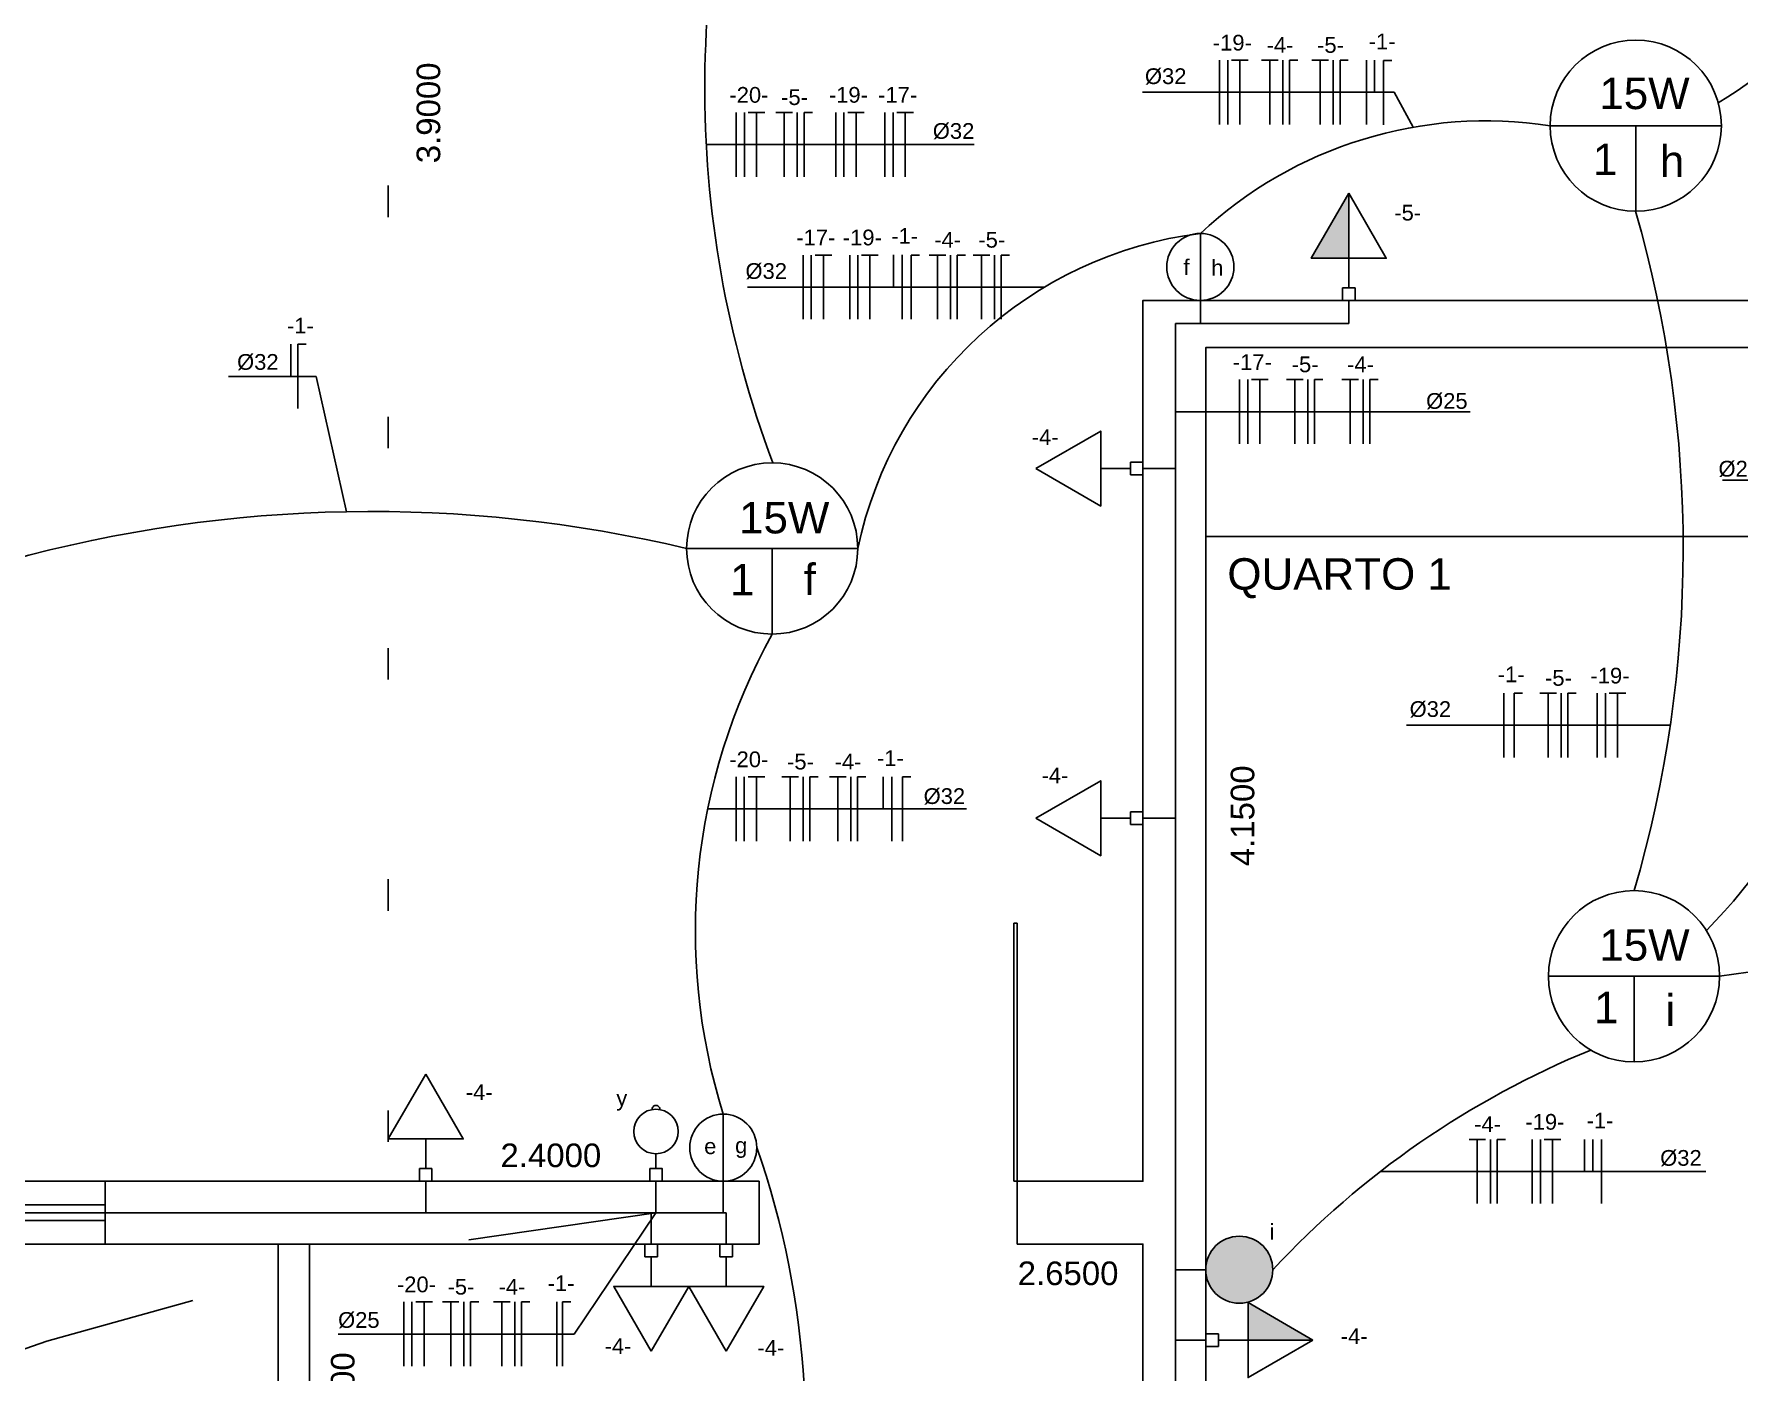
# Model space of a CAD drawing. Header units: millimetres. Extents: x 1243.1 to 1287.5, y 2013.3 to 2037.6.
# Drawn here: x 1251.44 to 1256.86, y 2021.41 to 2025.67 of the extents above; entities that cross this region are included whole.
import ezdxf

# ---------------------------------------------------------------- set-up
doc = ezdxf.new("R2010")
doc.units = ezdxf.units.MM
doc.linetypes.add('ACAD_ISO03W100', pattern=[30, 12, -18])
doc.linetypes.add('PONTO', pattern=[6.35, 0, -6.35])
for name, color, linetype in [('Condutores', 4, 'Continuous'), ('Cotas', 7, 'Continuous'), ('Eletrodutos', 1, 'Continuous'), ('Eletrodutos chão', 1, 'ACAD_ISO03W100'), ('Interruptores', 3, 'Continuous'), ('Janelas', 9, 'Continuous'), ('Paredes', 8, 'Continuous'), ('Paredes baixas', 8, 'Continuous'), ('Paredes Imaginárias', 8, 'PONTO'), ('Pontos de luz', 5, 'Continuous'), ('Portas', 9, 'Continuous'), ('Textos', 7, 'Continuous'), ('Tomadas', 4, 'Continuous')]:
    doc.layers.add(name, color=color, linetype=linetype)
doc.styles.get("Standard").update_dxf_attribs({"font": 'arial.ttf'})
doc.dimstyles.new('Cópia de Standard', dxfattribs={"dimtxt": 0.075, "dimasz": 0.18, "dimexe": 0.18, "dimexo": 0.0625, "dimgap": 0.084, "dimtad": 1, "dimjust": 1, "dimdec": 4, "dimzin": 0, "dimdsep": 46, "dimtxsty": 'Standard', "dimblk": 'NONE', "dimcen": 0.09, "dimse1": 1, "dimse2": 1, "dimsd1": 1, "dimsd2": 1, "dimadec": 0, "dimazin": 0, "dimtfac": 1, "dimtdec": 4, "dimtofl": 0, "dimtmove": 0, "dimatfit": 3, "dimldrblk": 'NONE', "dimfxl": 1, "dimtolj": 1, "dimtzin": 0, "dimarcsym": 0})

# ---------------------------------------------------------------- blocks, each defined once
blk = doc.blocks.new('J3')
at = {"layer": 'Janelas'}
for p, q in [((-0.7, -0.2), (-0.7, 0)), ((0, 0), (-0.7, 0)), ((0, 0), (0.7, 0)), ((0.7, 0), (0.7, -0.2)), ((-0.7, -0.075), (0, -0.075)), ((0, -0.075), (0.7, -0.075)), ((0.7, -0.125), (-0.7, -0.125)), ((-0.7, -0.2), (0.7, -0.2))]:
    blk.add_line(p, q, dxfattribs=at)
blk = doc.blocks.new('Interruptor Simples')
at = {"layer": 'Interruptores'}
blk.add_circle((0, 0.1066), 0.1066, dxfattribs=at)
blk = doc.blocks.new('Interruptor Three-Way')
at = {"layer": 'Interruptores'}
blk.add_hatch(color=256, dxfattribs=at).paths.add_polyline_path([(-0.1066, 0.1066, 1), (0.1066, 0.1066, 1)])
blk.add_blockref('Interruptor Simples', (0, 0), dxfattribs=at)
blk = doc.blocks.new('Tomada Média')
blk.add_hatch(color=256).paths.add_polyline_path([(0, 0.3407), (-0.1192, 0.1343), (0, 0.1343)])
for p, q in [((0, 0.3407), (0, 0.1343)), ((0, 0.1343), (0, 0.04)), ((-0.02, 0.04), (0.02, 0.04)), ((-0.02, 0), (-0.02, 0.04)), ((0.02, 0), (-0.02, 0)), ((0.02, 0.04), (0.02, 0))]:
    blk.add_line(p, q)
blk.add_lwpolyline([(0, 0.3407), (-0.1192, 0.1343), (0.1192, 0.1343)], close=True)
blk = doc.blocks.new('Tomada Baixa')
for p, q in [((0, 0.1343), (0, 0.04)), ((-0.02, 0.04), (0.02, 0.04)), ((-0.02, 0), (-0.02, 0.04)), ((0.02, 0), (-0.02, 0)), ((0.02, 0.04), (0.02, 0))]:
    blk.add_line(p, q)
blk.add_lwpolyline([(0, 0.3407), (-0.1192, 0.1343), (0.1192, 0.1343)], close=True)
blk = doc.blocks.new('FASE')
at = {"layer": 'Eletrodutos'}
blk.add_line((0, 0.1022), (0, -0.1022), dxfattribs=at)
blk = doc.blocks.new('RETORNO')
at = {"layer": 'Eletrodutos'}
blk.add_line((0, 0.0511), (0, -0.0511), dxfattribs=at)
blk = doc.blocks.new('NEUTRO')
at = {"layer": 'Eletrodutos'}
for q in [(0, -0.1022), (0.0264, 0.1022)]:
    blk.add_line((0, 0.1022), q, dxfattribs=at)
blk = doc.blocks.new('PE')
at = {"layer": 'Eletrodutos'}
for p, q in [((-0.0264, 0.1022), (0, 0.1022)), ((0, 0.1022), (0, -0.1022)), ((0, 0.1022), (0.0264, 0.1022))]:
    blk.add_line(p, q, dxfattribs=at)
blk = doc.blocks.new('*D47')
at = {"layer": 'Defpoints', "color": 0, "transparency": 16777216}
for p in [(1248.7556, 2022.1609), (1251.5556, 2022.1609), (1251.5556, 2021.9793)]:
    blk.add_point(p, dxfattribs=at)
at = {"layer": 'Cotas', "color": 0, "transparency": 16777216, "insert": (1251.2361, 2022.1016), "char_height": 0.075, "attachment_point": 5}
blk.add_mtext('\\A1;2.8000', dxfattribs=at)
blk = doc.blocks.new('_None')
blk = doc.blocks.new('*D48')
at = {"layer": 'Defpoints', "color": 0, "transparency": 16777216}
for p in [(1252.5692, 2022.2506), (1254.9692, 2022.2506), (1254.9692, 2021.979)]:
    blk.add_point(p, dxfattribs=at)
at = {"layer": 'Cotas', "color": 0, "transparency": 16777216, "insert": (1253.0824, 2022.1013), "char_height": 0.075, "attachment_point": 5}
blk.add_mtext('\\A1;2.4000', dxfattribs=at)
blk = doc.blocks.new('*D53')
at = {"layer": 'Defpoints', "color": 0, "transparency": 16777216}
for p in [(1252.5652, 2025.9197), (1252.5652, 2022.0197), (1252.8159, 2022.0197)]:
    blk.add_point(p, dxfattribs=at)
at = {"layer": 'Cotas', "color": 0, "transparency": 16777216, "insert": (1252.6936, 2025.4161), "char_height": 0.075, "attachment_point": 5, "rotation": 90}
blk.add_mtext('\\A1;3.9000', dxfattribs=at)
blk = doc.blocks.new('*D54')
at = {"layer": 'Defpoints', "color": 0, "transparency": 16777216}
for p in [(1254.9652, 2024.8197), (1257.9652, 2024.8197), (1257.9652, 2024.8019)]:
    blk.add_point(p, dxfattribs=at)
at = {"layer": 'Cotas', "color": 0, "transparency": 16777216, "insert": (1257.7309, 2024.9242), "char_height": 0.075, "attachment_point": 5}
blk.add_mtext('\\A1;3.0000', dxfattribs=at)
blk = doc.blocks.new('*D83')
at = {"layer": 'Defpoints', "color": 0, "transparency": 16777216}
for p in [(1252.3152, 2021.8197), (1252.3152, 2019.0197), (1252.5434, 2019.0197)]:
    blk.add_point(p, dxfattribs=at)
at = {"layer": 'Cotas', "color": 0, "transparency": 16777216, "insert": (1252.4211, 2021.3155), "char_height": 0.075, "attachment_point": 5, "rotation": 90}
blk.add_mtext('\\A1;2.8000', dxfattribs=at)
blk = doc.blocks.new('*D84')
at = {"layer": 'Defpoints', "color": 0, "transparency": 16777216}
for p in [(1252.3152, 2021.8197), (1254.9652, 2021.8197), (1254.9652, 2021.604)]:
    blk.add_point(p, dxfattribs=at)
at = {"layer": 'Cotas', "color": 0, "transparency": 16777216, "insert": (1254.7273, 2021.7263), "char_height": 0.075, "attachment_point": 5}
blk.add_mtext('\\A1;2.6500', dxfattribs=at)
blk = doc.blocks.new('*D85')
at = {"layer": 'Defpoints', "color": 0, "transparency": 16777216}
for p in [(1255.1652, 2024.6697), (1255.1652, 2020.5197), (1255.4048, 2020.5197)]:
    blk.add_point(p, dxfattribs=at)
at = {"layer": 'Cotas', "color": 0, "transparency": 16777216, "insert": (1255.2825, 2023.1813), "char_height": 0.075, "attachment_point": 5, "rotation": 90}
blk.add_mtext('\\A1;4.1500', dxfattribs=at)

msp = doc.modelspace()

# ---------------------------------------------------------------- linework, layer by layer
msp.add_line((1257.16524, 2024.06967), (1255.16524, 2024.06967))
at = {"layer": 'Condutores'}
for p, q in [((1255.25009, 2025.48139), (1254.96338, 2025.48139)), ((1255.25009, 2025.48139), (1255.76444, 2025.48139)), ((1255.76444, 2025.48139), (1255.82446, 2025.37048)), ((1253.57674, 2025.31544), (1254.36882, 2025.31544)), ((1254.36882, 2025.31544), (1254.42892, 2025.31544)), ((1253.84388, 2024.86199), (1253.70772, 2024.86199)), ((1253.92404, 2024.86199), (1253.84388, 2024.86199)), ((1254.09722, 2024.86199), (1253.92404, 2024.86199)), ((1254.65202, 2024.86199), (1254.09722, 2024.86199)), ((1252.17758, 2024.57841), (1252.05755, 2024.57841)), ((1252.17758, 2024.57841), (1252.33572, 2024.57841)), ((1252.33572, 2024.57841), (1252.43281, 2024.148)), ((1255.0687, 2024.466), (1256.0057, 2024.466)), ((1257.04369, 2024.24862), (1256.80846, 2024.24862)), ((1256.64239, 2023.46911), (1255.80394, 2023.46911)), ((1253.58106, 2023.20301), (1254.30807, 2023.20301)), ((1254.30807, 2023.20301), (1254.4047, 2023.20301)), ((1255.72054, 2022.05044), (1256.75574, 2022.05044)), ((1253.41587, 2021.9188), (1253.15636, 2021.53355)), ((1252.4973, 2021.53355), (1252.40591, 2021.53355)), ((1253.15636, 2021.53355), (1252.4973, 2021.53355))]:
    msp.add_line(p, q, dxfattribs=at)
at = {"layer": 'Eletrodutos'}
for p, q in [((1255.14784, 2024.81967), (1255.14784, 2024.74643)), ((1255.61994, 2024.81967), (1255.61994, 2024.74643)), ((1255.14784, 2024.74643), (1255.0687, 2024.74643)), ((1255.0687, 2024.74643), (1255.0687, 2024.74643)), ((1255.0687, 2024.74643), (1255.0687, 2023.17373)), ((1255.14784, 2024.74643), (1255.61994, 2024.74643)), ((1254.96524, 2024.2853), (1255.0687, 2024.2853)), ((1254.96524, 2023.17373), (1255.0687, 2023.17373)), ((1255.0687, 2023.17373), (1255.0687, 2020.41967)), ((1252.68439, 2022.01967), (1252.68439, 2021.9188)), ((1253.41587, 2021.9188), (1253.41587, 2022.01967)), ((1253.63077, 2022.01967), (1253.63077, 2021.9188)), ((1252.68439, 2021.9188), (1249.67003, 2021.9188)), ((1253.41587, 2021.9188), (1252.68439, 2021.9188)), ((1253.40173, 2021.81967), (1253.40173, 2021.9188)), ((1253.63077, 2021.9188), (1253.41587, 2021.9188)), ((1253.64004, 2021.9188), (1253.63077, 2021.9188)), ((1253.64004, 2021.81967), (1253.64004, 2021.9188)), ((1255.16524, 2021.73823), (1255.0687, 2021.73823)), ((1255.16524, 2021.5145), (1255.0687, 2021.5145))]:
    msp.add_line(p, q, dxfattribs=at)
for centre, radius, start, end in [((1256.96235, 2025.49473), 3.39035, 158.60169, 200.57346), ((1255.84456, 2026.98886), 1.81065, 301.66154, 337.32351), ((1256.05709, 2024.05764), 1.3333, 81.2253, 132.99676), ((1252.80535, 2024.03084), 3.87794, 343.71357, 16.05297), ((1255.30666, 2023.76677), 1.27596, 97.15006, 168.03921), ((1252.5112, 2019.81022), 4.33849, 76.63417, 105.43648), ((1255.49678, 2024.06785), 1.77565, 315.21053, 358.48824), ((1256.17317, 2027.45843), 4.82803, 277.45096, 311.91788), ((1255.48997, 2022.81444), 1.94806, 150.99392, 197.37189), ((1257.4752, 2019.78375), 2.86648, 112.26265, 137.01221), ((1251.12644, 2021.21416), 2.76563, 347.24676, 19.25615)]:
    msp.add_arc(centre, radius, start, end, dxfattribs=at)
at = {"layer": 'Eletrodutos chão', "ltscale": 0.05}
msp.add_arc((1254.56446, 2011.66945), 10.3135, 96.394173, 154.50747, dxfattribs=at)
at = {"layer": 'Interruptores'}
for p, q in [((1255.14784, 2025.0328), (1255.14784, 2024.81967)), ((1253.63077, 2022.2328), (1253.63077, 2022.01967)), ((1253.41675, 2022.10684), (1253.41675, 2022.05967))]:
    msp.add_line(p, q, dxfattribs=at)
msp.add_lwpolyline([(1253.39675, 2022.05967), (1253.43675, 2022.05967), (1253.43675, 2022.01967), (1253.39675, 2022.01967)], close=True, dxfattribs=at)
msp.add_circle((1253.41675, 2022.17763), 0.07079, dxfattribs=at)
msp.add_arc((1253.41675, 2022.24842), 0.01211, 355.09204, 184.90796, dxfattribs=at)
at = {"layer": 'Paredes'}
for p, q in [((1253.74524, 2021.81967), (1253.74524, 2022.01967)), ((1254.56524, 2021.81967), (1254.56524, 2022.01967))]:
    msp.add_line(p, q, dxfattribs=at)
for points in [[(1254.56524, 2022.01967), (1254.96524, 2022.01967), (1254.96524, 2024.81967), (1257.16524, 2024.81967)], [(1255.86524, 2020.51967), (1255.16524, 2020.51967), (1255.16524, 2024.66967), (1257.16524, 2024.66967)], [(1251.66524, 2022.01967), (1253.74524, 2022.01967)], [(1251.66524, 2021.81967), (1253.74524, 2021.81967)], [(1254.56524, 2021.81967), (1254.96524, 2021.81967), (1254.96524, 2020.31967), (1255.86524, 2020.31967)]]:
    msp.add_lwpolyline(points, dxfattribs=at)
at = {"layer": 'Paredes baixas'}
msp.add_line((1252.31524, 2019.01967), (1252.31524, 2021.81967), dxfattribs=at)
msp.add_lwpolyline([(1252.21524, 2019.01967), (1252.21524, 2021.81967)], dxfattribs=at)
at = {"layer": 'Paredes Imaginárias', "ltscale": 0.1}
msp.add_line((1252.56524, 2025.91967), (1252.56524, 2022.01967), dxfattribs=at)
at = {"layer": 'Pontos de luz'}
for p, q in [((1256.26049, 2025.37533), (1256.80477, 2025.37533)), ((1256.53263, 2025.37533), (1256.53263, 2025.10319)), ((1253.51412, 2024.0312), (1254.0584, 2024.0312)), ((1253.78626, 2024.0312), (1253.78626, 2023.75906)), ((1256.25498, 2022.67117), (1256.79926, 2022.67117)), ((1256.52712, 2022.67117), (1256.52712, 2022.39903))]:
    msp.add_line(p, q, dxfattribs=at)
for centre in [(1256.53263, 2025.37533), (1253.78626, 2024.0312), (1256.52712, 2022.67117)]:
    msp.add_circle(centre, 0.27214, dxfattribs=at)
at = {"layer": 'Portas'}
for p, q in [((1254.55524, 2022.01967), (1254.55524, 2022.83967)), ((1254.56524, 2022.83967), (1254.55524, 2022.83967)), ((1254.56524, 2022.01967), (1254.56524, 2022.83967)), ((1254.55524, 2022.01967), (1254.56524, 2022.01967))]:
    msp.add_line(p, q, dxfattribs=at)

# ---------------------------------------------------------------- block references
at = {"layer": 'Eletrodutos'}
for name, p in [('FASE', (1255.2093, 2025.48139)), ('FASE', (1255.23515, 2025.48139)), ('PE', (1255.27384, 2025.48139)), ('PE', (1255.36865, 2025.48139)), ('FASE', (1255.41008, 2025.48139)), ('NEUTRO', (1255.43156, 2025.48139)), ('PE', (1255.52909, 2025.48139)), ('FASE', (1255.57053, 2025.48139)), ('NEUTRO', (1255.592, 2025.48139)), ('FASE', (1255.6758, 2025.48139)), ('RETORNO', (1255.70178, 2025.53247)), ('NEUTRO', (1255.73075, 2025.48054)), ('FASE', (1253.67201, 2025.31544)), ('FASE', (1253.69786, 2025.31544)), ('PE', (1253.73655, 2025.31544)), ('PE', (1253.82473, 2025.31544)), ('FASE', (1253.86617, 2025.31544)), ('NEUTRO', (1253.88765, 2025.31544)), ('FASE', (1253.98829, 2025.31544)), ('FASE', (1254.01414, 2025.31544)), ('PE', (1254.05283, 2025.31544)), ('FASE', (1254.14493, 2025.31544)), ('FASE', (1254.17079, 2025.31544)), ('PE', (1254.20948, 2025.31544)), ('FASE', (1253.88459, 2024.86199)), ('FASE', (1253.91044, 2024.86199)), ('PE', (1253.94913, 2024.86199)), ('FASE', (1254.03268, 2024.86199)), ('FASE', (1254.05853, 2024.86199)), ('PE', (1254.09722, 2024.86199)), ('RETORNO', (1254.17164, 2024.91391)), ('FASE', (1254.19935, 2024.86284)), ('NEUTRO', (1254.22858, 2024.86199)), ('PE', (1254.3117, 2024.86199)), ('FASE', (1254.35314, 2024.86199)), ('NEUTRO', (1254.37462, 2024.86199)), ('PE', (1254.45187, 2024.86199)), ('FASE', (1254.49331, 2024.86199)), ('NEUTRO', (1254.51478, 2024.86199)), ('RETORNO', (1252.25569, 2024.62949)), ('NEUTRO', (1252.27765, 2024.57841)), ('FASE', (1255.2729, 2024.466)), ('FASE', (1255.29875, 2024.466)), ('PE', (1255.33744, 2024.466)), ('PE', (1255.44847, 2024.466)), ('FASE', (1255.4899, 2024.466)), ('NEUTRO', (1255.51138, 2024.466)), ('PE', (1255.62445, 2024.466)), ('FASE', (1255.66589, 2024.466)), ('NEUTRO', (1255.68737, 2024.466)), ('FASE', (1256.11338, 2023.46911)), ('NEUTRO', (1256.14596, 2023.46911)), ('PE', (1256.25404, 2023.46911)), ('FASE', (1256.29547, 2023.46911)), ('NEUTRO', (1256.31695, 2023.46911)), ('FASE', (1256.41024, 2023.46911)), ('FASE', (1256.43609, 2023.46911)), ('PE', (1256.47478, 2023.46911)), ('FASE', (1253.67159, 2023.20301)), ('FASE', (1253.69745, 2023.20301)), ('PE', (1253.73614, 2023.20301)), ('PE', (1253.84349, 2023.20301)), ('FASE', (1253.88493, 2023.20301)), ('NEUTRO', (1253.90641, 2023.20301)), ('PE', (1253.99485, 2023.20301)), ('FASE', (1254.03629, 2023.20301)), ('NEUTRO', (1254.05777, 2023.20301)), ('RETORNO', (1254.1394, 2023.25409)), ('FASE', (1254.16711, 2023.20301)), ('NEUTRO', (1254.20103, 2023.20301)), ('PE', (1256.02869, 2022.05044)), ('FASE', (1256.07013, 2022.05044)), ('NEUTRO', (1256.09161, 2022.05044)), ('FASE', (1256.20332, 2022.05044)), ('FASE', (1256.22918, 2022.05044)), ('PE', (1256.26787, 2022.05044)), ('RETORNO', (1256.36971, 2022.10151)), ('RETORNO', (1256.39581, 2022.10151)), ('FASE', (1256.42352, 2022.05044)), ('FASE', (1252.61472, 2021.53355)), ('FASE', (1252.64058, 2021.53355)), ('PE', (1252.67927, 2021.53355)), ('PE', (1252.76391, 2021.53355)), ('FASE', (1252.80535, 2021.53355)), ('NEUTRO', (1252.82683, 2021.53355)), ('PE', (1252.92624, 2021.53355)), ('FASE', (1252.96767, 2021.53355)), ('NEUTRO', (1252.98915, 2021.53355)), ('FASE', (1253.10093, 2021.53355)), ('NEUTRO', (1253.11971, 2021.53355))]:
    msp.add_blockref(name, p, dxfattribs=at)
at = {"layer": 'Interruptores'}
for name, p in [('Interruptor Simples', (1255.14784, 2024.81967)), ('Interruptor Simples', (1253.63077, 2022.01967)), ('Interruptor Three-Way', (1255.2718, 2021.63167))]:
    msp.add_blockref(name, p, dxfattribs=at)
at = {"layer": 'Janelas'}
msp.add_blockref('J3', (1250.96524, 2022.01967), dxfattribs=at)
at = {"layer": 'Tomadas'}
for name, p in [('Tomada Média', (1255.61994, 2024.81967)), ('Tomada Baixa', (1252.68439, 2022.01967))]:
    msp.add_blockref(name, p, dxfattribs=at)
for name, p, rotation in [('Tomada Baixa', (1254.96524, 2024.2853), 90), ('Tomada Baixa', (1254.96524, 2023.17373), 90), ('Tomada Baixa', (1253.40173, 2021.81967), 180), ('Tomada Baixa', (1253.64004, 2021.81967), 180), ('Tomada Média', (1255.16524, 2021.5145), 269.9999999999999)]:
    msp.add_blockref(name, p, dxfattribs=dict(at, rotation=rotation))

# ---------------------------------------------------------------- texts
at = {"layer": 'Textos', "attachment_point": 1}
for s, width, heights, insert, char_height in [('\\pxi-3,l4,t4;-19-', 0.1689595, [0.06656], (1255.13751, 2025.6643), 0.05), ('\\pxi-3,l4,t4;-4-', 0.1689595, [0.06656], (1255.30862, 2025.65698), 0.05), ('\\pxi-3,l4,t4;-5-', 0.1689595, [0.06656], (1255.46907, 2025.65698), 0.05), ('\\pxi-3,l4,t4;-1-', 0.1689595, [0.06656], (1255.63328, 2025.66835), 0.05), ('%%C32', 0.1689595, [0.06656], (1254.97167, 2025.55768), 0.05), ('\\pxi-3,l4,t4;15W', 0.1689595, [0.06656], (1256.31667, 2025.52807), 0.1), ('\\pxi-3,l4,t4;-20-', 0.1689595, [0.06656], (1253.60022, 2025.49835), 0.05), ('\\pxi-3,l4,t4;-5-', 0.1689595, [0.06656], (1253.76471, 2025.49103), 0.05), ('\\pxi-3,l4,t4;-19-', 0.1689595, [0.06656], (1253.91651, 2025.49835), 0.05), ('\\pxi-3,l4,t4;-17-', 0.1689595, [0.06656], (1254.07315, 2025.49835), 0.05), ('%%C32', 0.1689595, [0.06656], (1254.29707, 2025.38351), 0.05), ('\\pxi-3,l4,t4;1', 0.1689595, [0.06656], (1256.2962, 2025.31846), 0.1), ('\\pxi-3,l4,t4;h', 0.1462688, [0.02586], (1256.50903, 2025.31237), 0.1), ('\\pxi-3,l4,t4;-5-', 0.1689595, [0.06656], (1255.71463, 2025.12383), 0.05), ('\\pxi-3,l4,t4;-17-', 0.1689595, [0.06656], (1253.81281, 2025.0449), 0.05), ('\\pxi-3,l4,t4;-19-', 0.1689595, [0.06656], (1253.9609, 2025.0449), 0.05), ('\\pxi-3,l4,t4;-1-', 0.1689595, [0.06656], (1254.11474, 2025.0498), 0.05), ('\\pxi-3,l4,t4;-4-', 0.1689595, [0.06656], (1254.25168, 2025.03758), 0.05), ('\\pxi-3,l4,t4;-5-', 0.1689595, [0.06656], (1254.39184, 2025.03758), 0.05), ('%%C32', 0.1689595, [0.06656], (1253.70129, 2024.93827), 0.05), ('\\pxi-3,l4,t4;f', 0.1462688, [0.02586], (1255.04406, 2024.9504), 0.05), ('\\pxi-3,l4,t4;h', 0.1462688, [0.02586], (1255.13223, 2024.9486), 0.05), ('\\pxi-3,l4,t4;-1-', 0.1689595, [0.06656], (1252.19325, 2024.76472), 0.05), ('%%C32', 0.1689595, [0.06656], (1252.08461, 2024.6493), 0.05), ('\\pxi-3,l4,t4;-17-', 0.1689595, [0.06656], (1255.20112, 2024.64891), 0.05), ('\\pxi-3,l4,t4;-5-', 0.1689595, [0.06656], (1255.38844, 2024.64159), 0.05), ('\\pxi-3,l4,t4;-4-', 0.1689595, [0.06656], (1255.56443, 2024.64159), 0.05), ('%%C25', 0.1689595, [0.06656], (1255.86582, 2024.52521), 0.05), ('\\pxi-3,l4,t4;-4-', 0.1689595, [0.06656], (1254.56156, 2024.4103), 0.05), ('%%C25', 0.1689595, [0.06656], (1256.7956, 2024.30989), 0.05), ('\\pxi-3,l4,t4;15W', 0.1689595, [0.06656], (1253.58092, 2024.17906), 0.1), ('QUARTO 1', 2.0451877, [0.42047], (1255.23373, 2024.00016), 0.1), ('\\pxi-3,l4,t4;1', 0.1689595, [0.06656], (1253.55209, 2023.98193), 0.1), ('\\pxi-3,l4,t4;f', 0.1462688, [0.02586], (1253.78626, 2023.98278), 0.1), ('\\pxi-3,l4,t4;-1-', 0.1689595, [0.06656], (1256.04352, 2023.65607), 0.05), ('\\pxi-3,l4,t4;-5-', 0.1689595, [0.06656], (1256.19401, 2023.6447), 0.05), ('\\pxi-3,l4,t4;-19-', 0.1689595, [0.06656], (1256.33846, 2023.65202), 0.05), ('%%C32', 0.1689595, [0.06656], (1255.81334, 2023.54562), 0.05), ('\\pxi-3,l4,t4;-20-', 0.1689595, [0.06656], (1253.59981, 2023.38592), 0.05), ('\\pxi-3,l4,t4;-5-', 0.1689595, [0.06656], (1253.78347, 2023.3786), 0.05), ('\\pxi-3,l4,t4;-4-', 0.1689595, [0.06656], (1253.93483, 2023.3786), 0.05), ('\\pxi-3,l4,t4;-1-', 0.1689595, [0.06656], (1254.06957, 2023.38997), 0.05), ('\\pxi-3,l4,t4;-4-', 0.1689595, [0.06656], (1254.59288, 2023.33476), 0.05), ('%%C32', 0.1689595, [0.06656], (1254.26786, 2023.26889), 0.05), ('\\pxi-3,l4,t4;15W', 0.1689595, [0.06656], (1256.31676, 2022.82078), 0.1), ('\\pxi-3,l4,t4;1', 0.1689595, [0.06656], (1256.2999, 2022.6218), 0.1), ('\\pxi-3,l4,t4;i', 0.1462688, [0.02586], (1256.52712, 2022.61326), 0.1), ('\\pxi-3,l4,t4;-4-', 0.1689595, [0.06656], (1252.76205, 2022.3276), 0.05), ('\\pxi-3,l4,t4;y', 0.1462688, [0.02586], (1253.24056, 2022.30892), 0.05), ('\\pxi-3,l4,t4;-4-', 0.1689595, [0.06656], (1255.96867, 2022.22603), 0.05), ('\\pxi-3,l4,t4;-19-', 0.1689595, [0.06656], (1256.13154, 2022.23335), 0.05), ('\\pxi-3,l4,t4;-1-', 0.1689595, [0.06656], (1256.32599, 2022.2374), 0.05), ('\\pxi-3,l4,t4;e', 0.1462688, [0.02586], (1253.51997, 2022.15577), 0.05), ('\\pxi-3,l4,t4;g', 0.1462688, [0.02586], (1253.61832, 2022.15846), 0.05), ('%%C32', 0.1689595, [0.06656], (1256.61025, 2022.11871), 0.05), ('\\pxi-3,l4,t4;i', 0.1462688, [0.02586], (1255.31807, 2021.88423), 0.05), ('\\pxi-3,l4,t4;-20-', 0.1689595, [0.06656], (1252.54294, 2021.71646), 0.05), ('\\pxi-3,l4,t4;-1-', 0.1689595, [0.06656], (1253.02218, 2021.72051), 0.05), ('\\pxi-3,l4,t4;-5-', 0.1689595, [0.06656], (1252.70389, 2021.70914), 0.05), ('\\pxi-3,l4,t4;-4-', 0.1689595, [0.06656], (1252.86621, 2021.70914), 0.05), ('%%C25', 0.1689595, [0.06656], (1252.4058, 2021.60343), 0.05), ('\\pxi-3,l4,t4;-4-', 0.1689595, [0.06656], (1253.20338, 2021.52047), 0.05), ('\\pxi-3,l4,t4;-4-', 0.1689595, [0.06656], (1253.68949, 2021.51501), 0.05), ('\\pxi-3,l4,t4;-4-', 0.1689595, [0.06656], (1255.54444, 2021.55188), 0.05)]:
    msp.add_mtext_dynamic_manual_height_columns(s, width=width, gutter_width=12.5, heights=heights, dxfattribs=dict(at, insert=insert, char_height=char_height))

# ---------------------------------------------------------------- dimensions: what is measured, and where the dimension line sits
at = {"layer": 'Cotas'}
for base, p1, p2, picture, middle in [((1252.81589, 2022.01967), (1252.56524, 2025.91967), (1252.56524, 2022.01967), '*D53', (1252.69357, 2025.41615)), ((1252.54338, 2019.01967), (1252.31524, 2021.81967), (1252.31524, 2019.01967), '*D83', (1252.42109, 2021.31548))]:
    dim = msp.add_linear_dim(base=base, p1=p1, p2=p2, angle=90, dimstyle='Cópia de Standard', dxfattribs=at)
    dim.commit()
    dim.dimension.update_dxf_attribs({"geometry": picture, "text_midpoint": middle})
for base, p1, p2, picture, middle in [((1257.96524, 2024.80189), (1254.96524, 2024.81967), (1257.96524, 2024.81967), '*D54', (1257.73088, 2024.80189)), ((1254.9692, 2021.97904), (1252.5692, 2022.25058), (1254.9692, 2022.25058), '*D48', (1253.08237, 2021.97904)), ((1251.55556, 2021.97929), (1248.75556, 2022.16086), (1251.55556, 2022.16086), '*D47', (1251.23607, 2021.97929)), ((1254.96524, 2021.60405), (1252.31524, 2021.81967), (1254.96524, 2021.81967), '*D84', (1254.72732, 2021.60405))]:
    dim = msp.add_linear_dim(base=base, p1=p1, p2=p2, dimstyle='Cópia de Standard', dxfattribs=at)
    dim.commit()
    dim.dimension.update_dxf_attribs({"geometry": picture, "text_midpoint": middle, "dimtype": 160})
dim = msp.add_linear_dim(base=(1255.4048, 2020.51967), p1=(1255.16524, 2024.66967), p2=(1255.16524, 2020.51967), angle=90, dimstyle='Cópia de Standard', dxfattribs=at)
dim.commit()
dim.dimension.update_dxf_attribs({"geometry": '*D85', "text_midpoint": (1255.4048, 2023.18131), "dimtype": 160})

doc.saveas('drawing.dxf')
